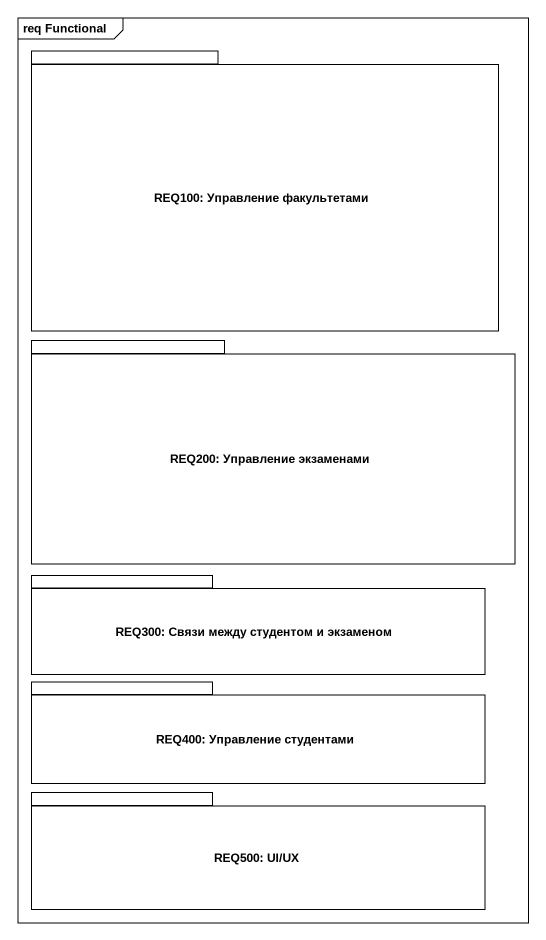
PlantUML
@startuml
mainframe req Functional
package "REQ100: Управление факультетами" as REQ100_Управление {
}
package "REQ200: Управление экзаменами" as REQ200_Управление_экзаменами {
}
package "REQ300: Связи между студентом и экзаменом" as REQ300_Связи_между {
}
package "REQ400: Управление студентами" as REQ400_Управление_студентами {
}
package "REQ500: UI/UX" as REQ500_UI_UX {
}
@enduml
